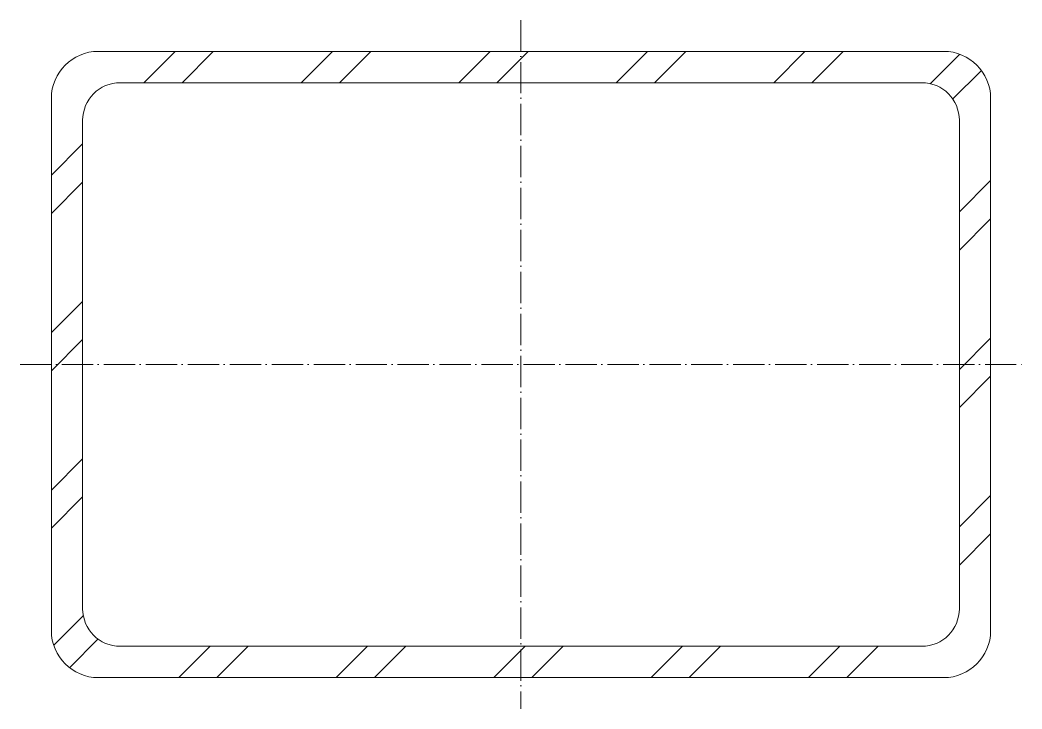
# Model space of a CAD drawing. Header units: metres. Extents: x -80 to 80, y -55 to 55.
import ezdxf

# ---------------------------------------------------------------- set-up
doc = ezdxf.new("R2010")
doc.units = ezdxf.units.M
doc.linetypes.add('MV_hartlijn_staal', pattern=[6.6, 5, -0.8, 0, -0.8])
doc.layers.add('A-DETL-GENF', color=92, linetype='Continuous', lineweight=18)

# ---------------------------------------------------------------- blocks, each defined once
blk = doc.blocks.new('28 Staalprofielen- koker RHS-2d - K150_100_5-5067791-00_0 Basismaterialen')
at = {"layer": 'A-DETL-GENF', "lineweight": 13}
h = blk.add_hatch(dxfattribs=at)
h.set_pattern_fill('FP_345', color=256, style=0, pattern_type=2)
h.set_pattern_definition([(225, (-4345.222, -4246.088), (12.57236, -12.57236), []), (225, (-4345.222, -4265.138), (12.57236, -12.57236), [])])
h.paths.add_polyline_path([(67.5, 50), (-67.5, 50), (-69.44, 49.74), (-71.25, 49), (-72.8, 47.8), (-74, 46.25), (-74.74, 44.44), (-75, 42.5), (-75, -42.5), (-74.74, -44.44), (-74, -46.25), (-72.8, -47.8), (-71.25, -49), (-69.44, -49.74), (-67.5, -50), (67.5, -50), (69.44, -49.74), (71.25, -49), (72.8, -47.8), (74, -46.25), (74.74, -44.44), (75, -42.5), (75, 42.5), (74.74, 44.44), (74, 46.25), (72.8, 47.8), (71.25, 49), (69.44, 49.74)])
h.paths.add_polyline_path([(-64, 45), (64, 45), (65.55, 44.8), (67, 44.2), (68.24, 43.24), (69.2, 42), (69.8, 40.55), (70, 39), (70, -39), (69.8, -40.55), (69.2, -42), (68.24, -43.24), (67, -44.2), (65.55, -44.8), (64, -45), (-64, -45), (-65.55, -44.8), (-67, -44.2), (-68.24, -43.24), (-69.2, -42), (-69.8, -40.55), (-70, -39), (-70, 39), (-69.8, 40.55), (-69.2, 42), (-68.24, 43.24), (-67, 44.2), (-65.55, 44.8)])
at = {"layer": 'A-DETL-GENF', "linetype": 'MV_hartlijn_staal', "lineweight": 13}
for p, q in [((0, 55), (0, -55)), ((-80, 0), (80, 0))]:
    blk.add_line(p, q, dxfattribs=at)
at = {"layer": 'A-DETL-GENF'}
for p, q in [((67.5, 50), (-67.5, 50)), ((67.5, 50), (-67.5, 50)), ((-64, 45), (64, 45)), ((64, 45), (-64, 45)), ((-75, 42.5), (-75, -42.5)), ((-75, 42.5), (-75, -42.5)), ((75, -42.5), (75, 42.5)), ((75, -42.5), (75, 42.5)), ((-70, -39), (-70, 39)), ((-70, 39), (-70, -39)), ((70, 39), (70, -39)), ((70, -39), (70, 39)), ((64, -45), (-64, -45)), ((-64, -45), (64, -45)), ((-67.5, -50), (67.5, -50)), ((-67.5, -50), (67.5, -50))]:
    blk.add_line(p, q, dxfattribs=at)
for centre, radius, start, end in [((-67.5, 42.5), 7.5, 90, 180), ((-67.5, 42.5), 7.5, 90, 180), ((67.5, 42.5), 7.5, 0, 90), ((67.5, 42.5), 7.5, 360, 90), ((-64, 39), 6, 90, 180), ((-64, 39), 6, 90, 180), ((64, 39), 6, 360, 90), ((64, 39), 6, 0, 90), ((-64, -39), 6, 180, 270), ((-64, -39), 6, 180, 270), ((64, -39), 6, 270, 0), ((64, -39), 6, 270, 0), ((-67.5, -42.5), 7.5, 180, 270), ((-67.5, -42.5), 7.5, 180, 270), ((67.5, -42.5), 7.5, 270, 0), ((67.5, -42.5), 7.5, 270, 0)]:
    blk.add_arc(centre, radius, start, end, dxfattribs=at)

msp = doc.modelspace()

# ---------------------------------------------------------------- block references
msp.add_blockref('28 Staalprofielen- koker RHS-2d - K150_100_5-5067791-00_0 Basismaterialen', (0, 0))

doc.saveas('drawing.dxf')
